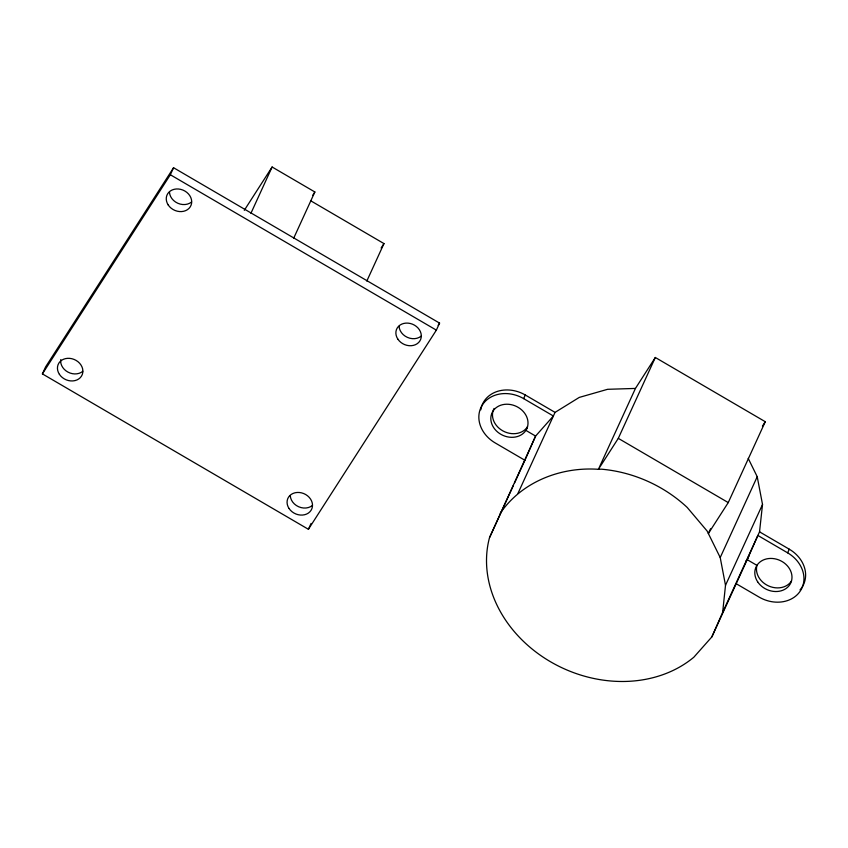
<?xml version="1.0" encoding="UTF-8"?>
<svg xmlns="http://www.w3.org/2000/svg" width="848" height="848" viewBox="0 0 848 848"><rect width="100%" height="100%" fill="white"/><g stroke="black" fill="none" stroke-linecap="round" stroke-linejoin="round"><path stroke-width="1.27" d="M500.246 513.284C521.87 481.632 560.941 466.665 598.412 469.304L601.338 469.177A122.801 102.629 24.6 0 1 687.187 507.422L707.126 531.028L720.217 557.549L725.506 585.311L722.655 612.373L711.864 636.89L693.855 657.2A122.801 102.629 24.6 0 1 550.405 661.694A122.801 102.629 24.6 0 1 489.455 537.802L535.597 436.073L553.384 416.008L523.64 398.624A31.397 26.246 24.6 0 0 482.353 404.973A31.397 26.246 24.6 0 0 495.179 442.921L524.933 460.294L514.598 482.862M800.024 589.911A31.397 26.246 24.6 0 0 789.287 549.207L759.532 531.834L762.522 504.475L757.222 476.714L748.212 458.386M524.933 460.294L535.597 436.073L525.877 430.392A19.112 15.974 24.6 0 1 493.684 427.636A19.112 15.974 24.6 0 1 508.673 404.295A19.112 15.974 24.6 0 1 525.877 430.392L527.53 426.767A19.112 15.974 24.6 0 1 502.949 430.932A19.112 15.974 24.6 0 1 494.077 408.429M745.763 561.312L747.215 559.68L757.879 535.459L787.622 552.832A31.397 26.246 24.6 0 1 800.448 590.78A31.397 26.246 24.6 0 1 759.172 597.13L736.032 583.615M42.4 373.894L45.622 366.866L173.564 167.724L439.571 323.109L436.36 330.137L308.407 529.29L42.4 373.894L170.342 174.752L173.564 167.724M250.923 213.293L272.113 167.003L314.862 191.977L293.641 238.33M366.813 281.07L383.974 243.588L310.803 200.838M308.407 529.29L311.089 523.428M523.64 398.624L525.294 394.998L555.048 412.382L579.258 397.415L607.592 389.306L635.449 388.426L655.324 357.485L765.278 421.71L728.252 502.588L708.366 533.53L710.539 528.781M489.582 537.505L513.506 485.236M518.033 493.218L555.048 412.382M635.449 388.426L598.412 469.304L618.298 438.352L655.324 357.485M720.217 557.549L757.222 476.714M725.506 585.311L762.522 504.475M722.528 612.669L759.67 531.537M711.864 636.89L748.869 556.055M787.622 552.832L789.287 549.207M244.288 210.325L272.113 167.003M312.721 195.305L314.862 191.977M381.112 248.029L383.974 243.588M438.14 325.335L439.571 323.109M762.437 426.131L765.278 421.71M170.342 174.752L436.36 330.137M618.298 438.352L728.252 502.588M747.215 559.68L756.935 565.362M191.542 201.994A13.07 10.929 24.6 0 1 177.783 203.244A13.07 10.929 24.6 0 1 169.473 192.157M421.159 336.126A13.07 10.929 24.6 0 1 407.4 337.377A13.07 10.929 24.6 0 1 399.09 326.289M312.35 505.482A13.07 10.929 24.6 0 1 298.602 506.733A13.07 10.929 24.6 0 1 290.281 495.645M82.733 371.35A13.07 10.929 24.6 0 1 67.957 372.102A13.07 10.929 24.6 0 1 60.77 359.573M480.784 409.86A31.397 26.246 24.6 0 1 525.294 394.998M791.523 580.975A19.112 15.974 24.6 0 1 768.627 585.968A19.112 15.974 24.6 0 1 756.914 565.552M289.02 508.461A13.07 10.929 24.6 0 0 311.046 510.348A13.07 10.929 24.6 0 0 299.28 492.487A13.07 10.929 24.6 0 0 289.02 508.461M59.402 374.328A13.07 10.929 24.6 0 0 81.429 376.215A13.07 10.929 24.6 0 0 69.663 358.354A13.07 10.929 24.6 0 0 59.402 374.328M168.211 204.972A13.07 10.929 24.6 0 0 190.238 206.859A13.07 10.929 24.6 0 0 178.472 188.998A13.07 10.929 24.6 0 0 168.211 204.972M397.829 339.105A13.07 10.929 24.6 0 0 419.855 340.991A13.07 10.929 24.6 0 0 408.089 323.13A13.07 10.929 24.6 0 0 397.829 339.105M757.667 581.845A19.112 15.974 24.6 0 0 789.859 584.601A19.112 15.974 24.6 0 0 772.666 558.503A19.112 15.974 24.6 0 0 757.667 581.845"/></g></svg>
